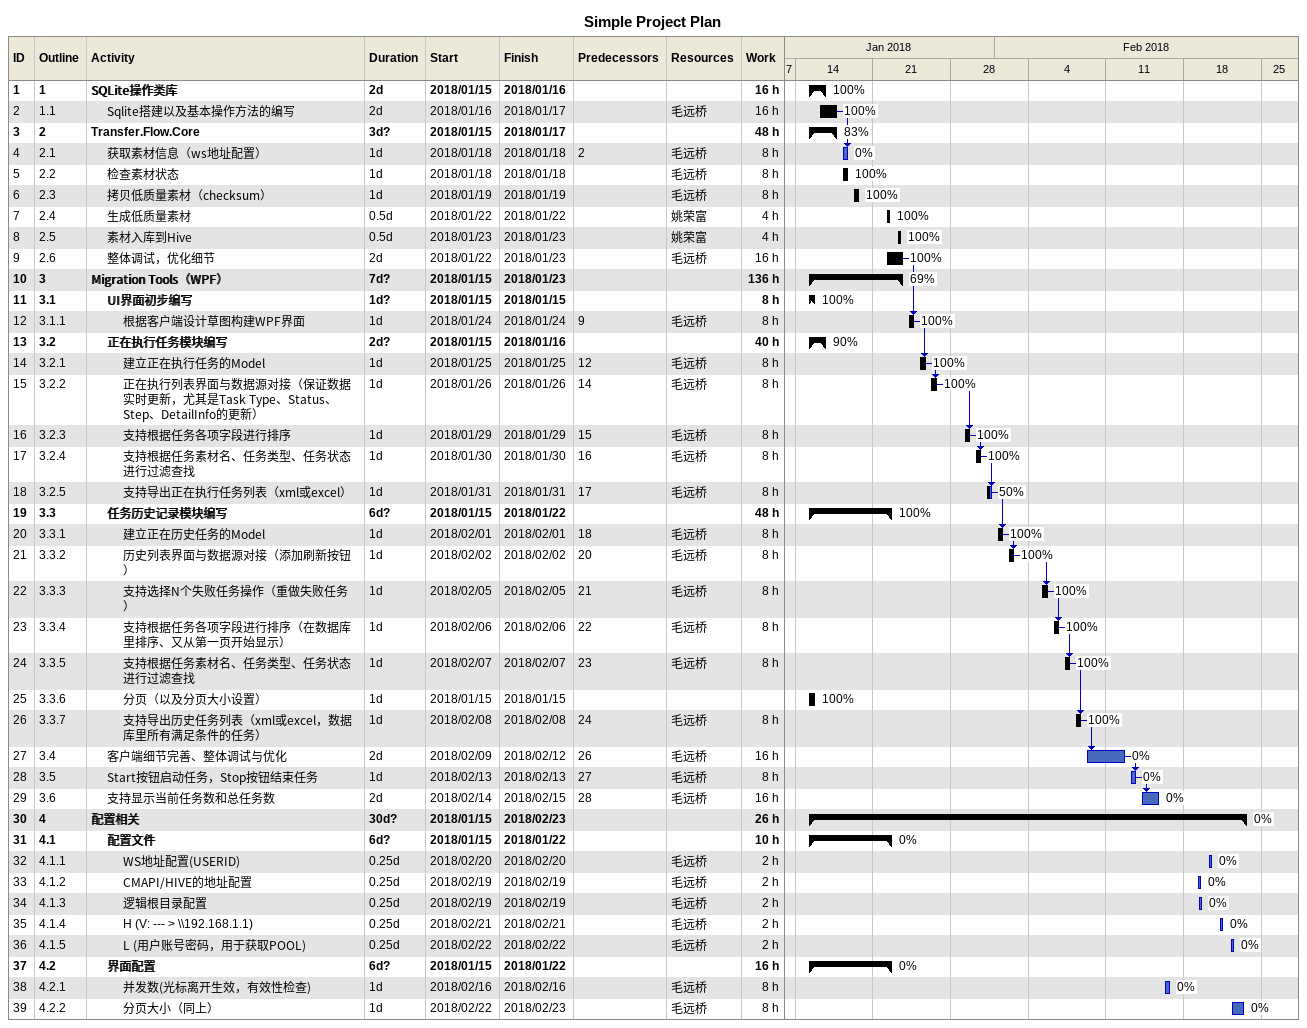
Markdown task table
Simple Project Plan

| ID | WBS | Task | Duration | Start | Finish | Predecessors | Resources | % complete | Work (h) |
|---|---|---|---|---|---|---|---|---|---|
| 1 | 1 | **SQLite操作类库** | 2d | 2018-01-15 | 2018-01-16 |  |  | 100 | 16 |
| 2 | 1.1 | Sqlite搭建以及基本操作方法的编写 | 2d | 2018-01-16 | 2018-01-17 |  | 毛远桥 | 100 | 16 |
| 3 | 2 | **Transfer.Flow.Core** | 3d? | 2018-01-15 | 2018-01-17 |  |  | 83 | 48 |
| 4 | 2.1 | 获取素材信息（ws地址配置） | 1d | 2018-01-18 | 2018-01-18 | 2 | 毛远桥 | 0 | 8 |
| 5 | 2.2 | 检查素材状态 | 1d | 2018-01-18 | 2018-01-18 |  | 毛远桥 | 100 | 8 |
| 6 | 2.3 | 拷贝低质量素材（checksum） | 1d | 2018-01-19 | 2018-01-19 |  | 毛远桥 | 100 | 8 |
| 7 | 2.4 | 生成低质量素材 | 0.5d | 2018-01-22 | 2018-01-22 |  | 姚荣富 | 100 | 4 |
| 8 | 2.5 | 素材入库到Hive | 0.5d | 2018-01-23 | 2018-01-23 |  | 姚荣富 | 100 | 4 |
| 9 | 2.6 | 整体调试，优化细节 | 2d | 2018-01-22 | 2018-01-23 |  | 毛远桥 | 100 | 16 |
| 10 | 3 | **Migration Tools（WPF）** | 7d? | 2018-01-15 | 2018-01-23 |  |  | 69 | 136 |
| 11 | 3.1 | **UI界面初步编写** | 1d? | 2018-01-15 | 2018-01-15 |  |  | 100 | 8 |
| 12 | 3.1.1 | 根据客户端设计草图构建WPF界面 | 1d | 2018-01-24 | 2018-01-24 | 9 | 毛远桥 | 100 | 8 |
| 13 | 3.2 | **正在执行任务模块编写** | 2d? | 2018-01-15 | 2018-01-16 |  |  | 90 | 40 |
| 14 | 3.2.1 | 建立正在执行任务的Model | 1d | 2018-01-25 | 2018-01-25 | 12 | 毛远桥 | 100 | 8 |
| 15 | 3.2.2 | 正在执行列表界面与数据源对接（保证数据实时更新，尤其是Task Type、Status、Step、DetailInfo的更新） | 1d | 2018-01-26 | 2018-01-26 | 14 | 毛远桥 | 100 | 8 |
| 16 | 3.2.3 | 支持根据任务各项字段进行排序 | 1d | 2018-01-29 | 2018-01-29 | 15 | 毛远桥 | 100 | 8 |
| 17 | 3.2.4 | 支持根据任务素材名、任务类型、任务状态进行过滤查找 | 1d | 2018-01-30 | 2018-01-30 | 16 | 毛远桥 | 100 | 8 |
| 18 | 3.2.5 | 支持导出正在执行任务列表（xml或excel） | 1d | 2018-01-31 | 2018-01-31 | 17 | 毛远桥 | 50 | 8 |
| 19 | 3.3 | **任务历史记录模块编写** | 6d? | 2018-01-15 | 2018-01-22 |  |  | 100 | 48 |
| 20 | 3.3.1 | 建立正在历史任务的Model | 1d | 2018-02-01 | 2018-02-01 | 18 | 毛远桥 | 100 | 8 |
| 21 | 3.3.2 | 历史列表界面与数据源对接（添加刷新按钮） | 1d | 2018-02-02 | 2018-02-02 | 20 | 毛远桥 | 100 | 8 |
| 22 | 3.3.3 | 支持选择N个失败任务操作（重做失败任务） | 1d | 2018-02-05 | 2018-02-05 | 21 | 毛远桥 | 100 | 8 |
| 23 | 3.3.4 | 支持根据任务各项字段进行排序（在数据库里排序、又从第一页开始显示） | 1d | 2018-02-06 | 2018-02-06 | 22 | 毛远桥 | 100 | 8 |
| 24 | 3.3.5 | 支持根据任务素材名、任务类型、任务状态进行过滤查找 | 1d | 2018-02-07 | 2018-02-07 | 23 | 毛远桥 | 100 | 8 |
| 25 | 3.3.6 | 分页（以及分页大小设置） | 1d | 2018-01-15 | 2018-01-15 |  |  | 100 |  |
| 26 | 3.3.7 | 支持导出历史任务列表（xml或excel，数据库里所有满足条件的任务） | 1d | 2018-02-08 | 2018-02-08 | 24 | 毛远桥 | 100 | 8 |
| 27 | 3.4 | 客户端细节完善、整体调试与优化 | 2d | 2018-02-09 | 2018-02-12 | 26 | 毛远桥 | 0 | 16 |
| 28 | 3.5 | Start按钮启动任务，Stop按钮结束任务 | 1d | 2018-02-13 | 2018-02-13 | 27 | 毛远桥 | 0 | 8 |
| 29 | 3.6 | 支持显示当前任务数和总任务数 | 2d | 2018-02-14 | 2018-02-15 | 28 | 毛远桥 | 0 | 16 |
| 30 | 4 | **配置相关** | 30d? | 2018-01-15 | 2018-02-23 |  |  | 0 | 26 |
| 31 | 4.1 | **配置文件** | 6d? | 2018-01-15 | 2018-01-22 |  |  | 0 | 10 |
| 32 | 4.1.1 | WS地址配置(USERID) | 0.25d | 2018-02-20 | 2018-02-20 |  | 毛远桥 | 0 | 2 |
| 33 | 4.1.2 | CMAPI/HIVE的地址配置 | 0.25d | 2018-02-19 | 2018-02-19 |  | 毛远桥 | 0 | 2 |
| 34 | 4.1.3 | 逻辑根目录配置 | 0.25d | 2018-02-19 | 2018-02-19 |  | 毛远桥 | 0 | 2 |
| 35 | 4.1.4 | H (V: --- > \\192.168.1.1) | 0.25d | 2018-02-21 | 2018-02-21 |  | 毛远桥 | 0 | 2 |
| 36 | 4.1.5 | L (用户账号密码，用于获取POOL) | 0.25d | 2018-02-22 | 2018-02-22 |  | 毛远桥 | 0 | 2 |
| 37 | 4.2 | **界面配置** | 6d? | 2018-01-15 | 2018-01-22 |  |  | 0 | 16 |
| 38 | 4.2.1 | 并发数(光标离开生效，有效性检查) | 1d | 2018-02-16 | 2018-02-16 |  | 毛远桥 | 0 | 8 |
| 39 | 4.2.2 | 分页大小（同上） | 1d | 2018-02-22 | 2018-02-23 |  | 毛远桥 | 0 | 8 |
